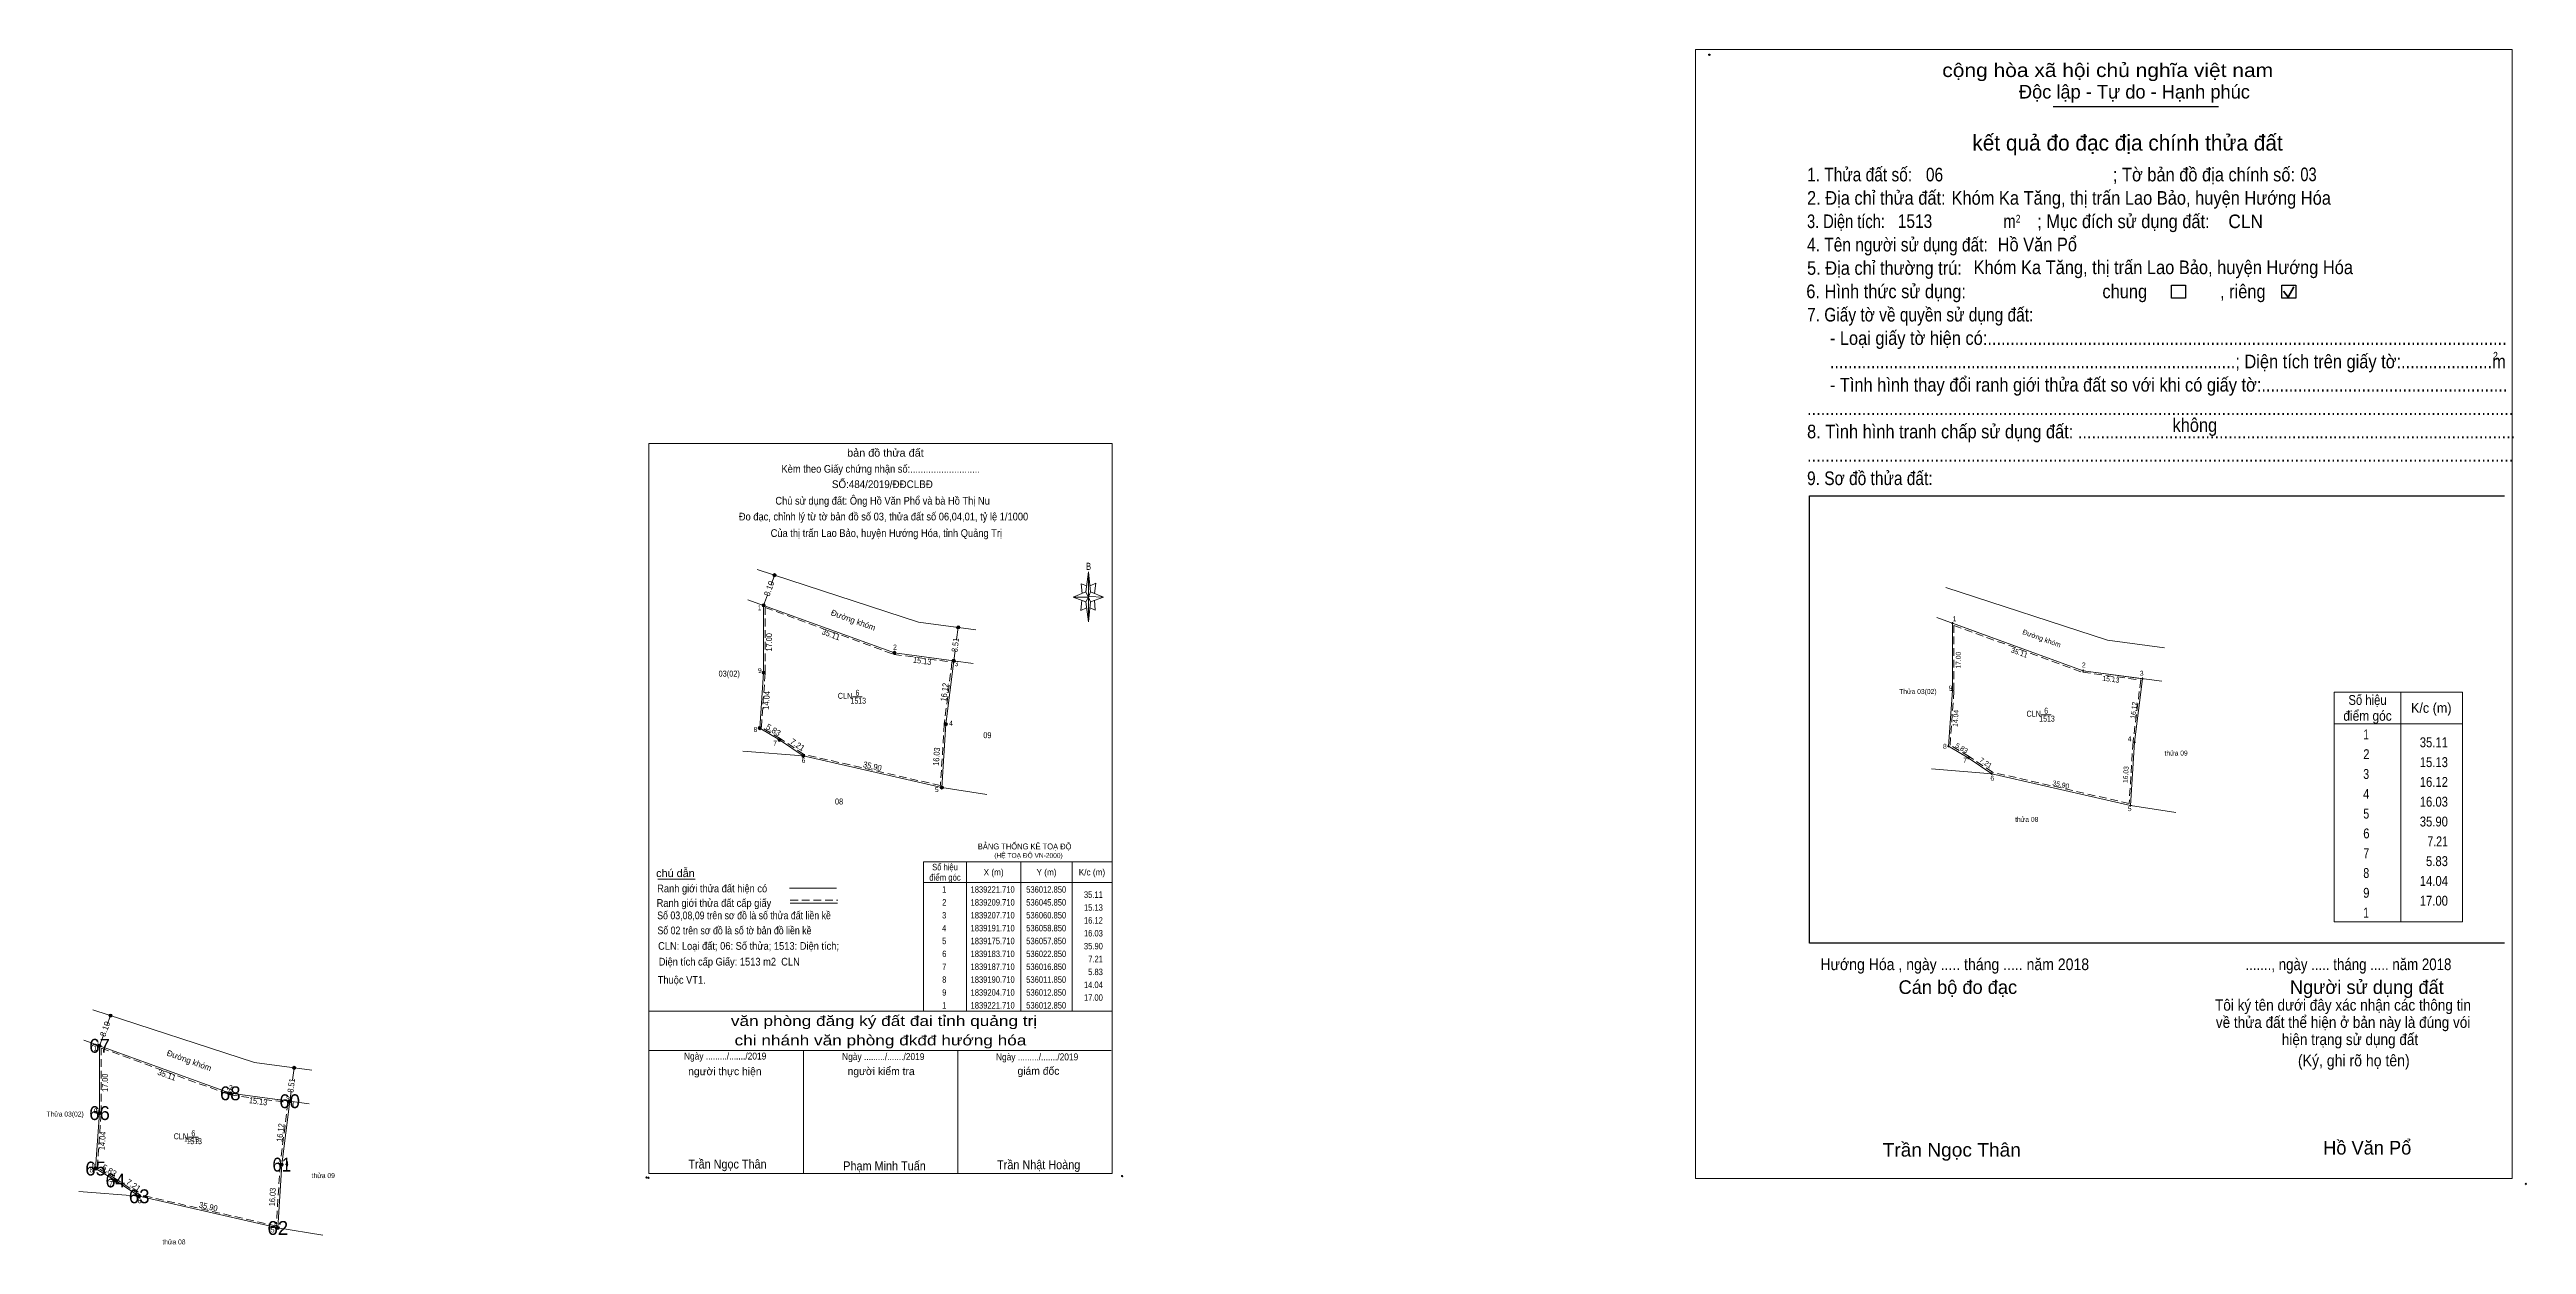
# Model space of a CAD drawing. Header units: metres. Extents: x 536000 to 536626, y 1839172 to 1839473.
import ezdxf
from ezdxf.enums import TextEntityAlignment as Align

# ---------------------------------------------------------------- set-up
doc = ezdxf.new("R2010")
doc.units = ezdxf.units.M
doc.header["$LTSCALE"] = 0.65
doc.header["$PDMODE"] = 32
doc.header["$PDSIZE"] = 0.325
doc.linetypes.add('MEDIUM_DASHED', pattern=[4.5, 3, -1.5])
for name, color, linetype, lineweight in [('1', 7, 'Continuous', 13), ('11', 7, 'Continuous', 13), ('17', 7, 'Continuous', 13), ('44', 7, 'Continuous', 13), ('5', 7, 'Continuous', 13), ('6', 7, 'Continuous', 13), ('63', 7, 'Continuous', 13), ('7', 7, 'Continuous', 25)]:
    doc.layers.add(name, color=color, linetype=linetype, lineweight=lineweight)
doc.layers.add('12', color=7, linetype='Continuous')

msp = doc.modelspace()

# ---------------------------------------------------------------- hatches: boundary and pattern name
at = {"layer": '44'}
for points in [[(536183.67, 1839340.53, 1), (536182.87, 1839340.53, 1)], [(536180.91, 1839332.92, 1), (536180.11, 1839332.92, 1)], [(536180.91, 1839332.92, 1), (536180.11, 1839332.92, 1)], [(536230.04, 1839327.35, 1), (536229.24, 1839327.35, 1)], [(536180.91, 1839315.92, 1), (536180.11, 1839315.92, 1)], [(536213.91, 1839320.92, 1), (536213.11, 1839320.92, 1)], [(536228.91, 1839318.92, 1), (536228.11, 1839318.92, 1)], [(536226.91, 1839302.92, 1), (536226.11, 1839302.92, 1)], [(536179.91, 1839301.92, 1), (536179.11, 1839301.92, 1)], [(536184.91, 1839298.92, 1), (536184.11, 1839298.92, 1)], [(536190.91, 1839294.92, 1), (536190.11, 1839294.92, 1)], [(536225.91, 1839286.92, 1), (536225.11, 1839286.92, 1)], [(536016.01, 1839229.32, 1), (536015.21, 1839229.32, 1)], [(536013.25, 1839221.71, 1), (536012.45, 1839221.71, 1)], [(536013.25, 1839221.71, 1), (536012.45, 1839221.71, 1)], [(536062.38, 1839216.14, 1), (536061.58, 1839216.14, 1)], [(536046.25, 1839209.71, 1), (536045.45, 1839209.71, 1)], [(536013.25, 1839204.71, 1), (536012.45, 1839204.71, 1)], [(536061.25, 1839207.71, 1), (536060.45, 1839207.71, 1)], [(536012.25, 1839190.71, 1), (536011.45, 1839190.71, 1)], [(536059.25, 1839191.71, 1), (536058.45, 1839191.71, 1)], [(536017.25, 1839187.71, 1), (536016.45, 1839187.71, 1)], [(536023.25, 1839183.71, 1), (536022.45, 1839183.71, 1)], [(536058.25, 1839175.71, 1), (536057.45, 1839175.71, 1)]]:
    msp.add_hatch(color=256, dxfattribs=at).paths.add_polyline_path(points)

# ---------------------------------------------------------------- linework, layer by layer
at = {"layer": '1'}
for points in [[(536180.51, 1839332.92), (536213.51, 1839320.92), (536228.51, 1839318.92), (536226.51, 1839302.92), (536225.51, 1839286.92), (536190.51, 1839294.92), (536184.51, 1839298.92), (536179.51, 1839301.92), (536180.51, 1839315.92)], [(536480.62, 1839328.4), (536513.62, 1839316.4), (536528.62, 1839314.4), (536526.62, 1839298.4), (536525.62, 1839282.4), (536490.62, 1839290.4), (536484.62, 1839294.4), (536479.62, 1839297.4), (536480.62, 1839311.4)], [(536012.85, 1839221.71), (536045.85, 1839209.71), (536060.85, 1839207.71), (536058.85, 1839191.71), (536057.85, 1839175.71), (536022.85, 1839183.71), (536016.85, 1839187.71), (536011.85, 1839190.71), (536012.85, 1839204.71)], [(536012.85, 1839221.71), (536045.85, 1839209.71), (536060.85, 1839207.71), (536058.85, 1839191.71), (536057.85, 1839175.71), (536022.85, 1839183.71), (536016.85, 1839187.71), (536011.85, 1839190.71), (536012.85, 1839204.71)]]:
    msp.add_lwpolyline(points, close=True, dxfattribs=at)
at = {"layer": '1', "linetype": 'MEDIUM_DASHED'}
for points in [[(536180.91, 1839332.35), (536213.41, 1839320.53), (536228.06, 1839318.58), (536226.11, 1839302.96), (536225.14, 1839287.41), (536190.67, 1839295.29), (536184.72, 1839299.26), (536179.93, 1839302.14), (536180.91, 1839315.91)], [(536481.02, 1839327.83), (536513.52, 1839316.01), (536528.17, 1839314.06), (536526.22, 1839298.44), (536525.25, 1839282.89), (536490.78, 1839290.77), (536484.83, 1839294.74), (536480.04, 1839297.62), (536481.02, 1839311.39)], [(536013.25, 1839221.14), (536045.75, 1839209.32), (536060.4, 1839207.37), (536058.45, 1839191.75), (536057.48, 1839176.2), (536023.01, 1839184.08), (536017.06, 1839188.05), (536012.27, 1839190.93), (536013.25, 1839204.7)]]:
    msp.add_lwpolyline(points, close=True, dxfattribs=at)
at = {"layer": '11'}
for p, q in [((536480.93, 1839328.4), (536480.31, 1839328.4)), ((536480.62, 1839328.71), (536480.62, 1839328.09)), ((536513.93, 1839316.4), (536513.31, 1839316.4)), ((536513.62, 1839316.71), (536513.62, 1839316.09)), ((536480.93, 1839311.4), (536480.31, 1839311.4)), ((536480.62, 1839311.71), (536480.62, 1839311.09)), ((536528.93, 1839314.4), (536528.31, 1839314.4)), ((536528.62, 1839314.71), (536528.62, 1839314.09)), ((536479.93, 1839297.4), (536479.31, 1839297.4)), ((536479.62, 1839297.71), (536479.62, 1839297.09)), ((536526.93, 1839298.4), (536526.31, 1839298.4)), ((536526.62, 1839298.71), (536526.62, 1839298.09)), ((536484.93, 1839294.4), (536484.31, 1839294.4)), ((536484.62, 1839294.71), (536484.62, 1839294.09)), ((536490.62, 1839290.71), (536490.62, 1839290.09)), ((536490.93, 1839290.4), (536490.31, 1839290.4)), ((536525.93, 1839282.4), (536525.31, 1839282.4)), ((536525.62, 1839282.71), (536525.62, 1839282.09))]:
    msp.add_line(p, q, dxfattribs=at)
at = {"layer": '17'}
msp.add_line((536153.77, 1839263.77), (536163.19, 1839263.77), dxfattribs=at)
at = {"layer": '44'}
for p, q in [((536178.84, 1839341.97), (536219.64, 1839328.68)), ((536181.48, 1839335.59), (536180.51, 1839332.91)), ((536183.27, 1839340.53), (536182.38, 1839338.08)), ((536478.95, 1839337.45), (536519.75, 1839324.16)), ((536234.1, 1839326.75), (536219.64, 1839328.68)), ((536229.64, 1839327.35), (536229.23, 1839324.27)), ((536534.21, 1839322.23), (536519.75, 1839324.16)), ((536228.85, 1839321.49), (536228.51, 1839318.92)), ((536202.96, 1839309.81), (536205.42, 1839309.81)), ((536503.07, 1839305.29), (536505.53, 1839305.29)), ((536190.51, 1839294.92), (536175.26, 1839296.14)), ((536490.62, 1839290.4), (536475.37, 1839291.62)), ((536225.51, 1839286.92), (536236.89, 1839285.13)), ((536525.62, 1839282.4), (536537, 1839280.61)), ((536011.18, 1839230.76), (536051.98, 1839217.47)), ((536015.61, 1839229.32), (536014.72, 1839226.87)), ((536013.82, 1839224.38), (536012.85, 1839221.7)), ((536066.44, 1839215.54), (536051.98, 1839217.47)), ((536061.98, 1839216.14), (536061.57, 1839213.06)), ((536061.19, 1839210.28), (536060.85, 1839207.71)), ((536035.3, 1839198.6), (536037.76, 1839198.6)), ((536022.85, 1839183.71), (536007.6, 1839184.93)), ((536057.85, 1839175.71), (536069.23, 1839173.92))]:
    msp.add_line(p, q, dxfattribs=at)
for points in [[(536233.43, 1839318.26), (536213.51, 1839320.92), (536176.56, 1839334.35)], [(536180.51, 1839332.92), (536180.51, 1839315.92), (536179.51, 1839301.92), (536184.51, 1839298.92), (536190.51, 1839294.92), (536225.51, 1839286.92), (536226.51, 1839302.92), (536228.51, 1839318.92)], [(536533.54, 1839313.74), (536513.62, 1839316.4), (536476.67, 1839329.83)], [(536480.62, 1839328.4), (536480.62, 1839311.4), (536479.62, 1839297.4), (536484.62, 1839294.4), (536490.62, 1839290.4), (536525.62, 1839282.4), (536526.62, 1839298.4), (536528.62, 1839314.4)], [(536065.77, 1839207.05), (536045.85, 1839209.71), (536008.9, 1839223.14)], [(536012.85, 1839221.71), (536012.85, 1839204.71), (536011.85, 1839190.71), (536016.85, 1839187.71), (536022.85, 1839183.71), (536057.85, 1839175.71), (536058.85, 1839191.71), (536060.85, 1839207.71)]]:
    msp.add_lwpolyline(points, dxfattribs=at)
for centre in [(536183.27, 1839340.53), (536180.51, 1839332.92), (536180.51, 1839332.92), (536229.64, 1839327.35), (536180.51, 1839315.92), (536213.51, 1839320.92), (536228.51, 1839318.92), (536226.51, 1839302.92), (536179.51, 1839301.92), (536184.51, 1839298.92), (536190.51, 1839294.92), (536225.51, 1839286.92), (536015.61, 1839229.32), (536012.85, 1839221.71), (536012.85, 1839221.71), (536061.98, 1839216.14), (536045.85, 1839209.71), (536012.85, 1839204.71), (536060.85, 1839207.71), (536011.85, 1839190.71), (536058.85, 1839191.71), (536016.85, 1839187.71), (536022.85, 1839183.71), (536057.85, 1839175.71)]:
    msp.add_circle(centre, 0.4, dxfattribs=at)
at = {"layer": '5'}
for p, q in [((536261.87, 1839336.29), (536262.52, 1839341.36)), ((536261.87, 1839333.82), (536258.62, 1839334.99)), ((536263.04, 1839336.29), (536266.29, 1839334.99)), ((536263.04, 1839333.82), (536262.52, 1839328.75)), ((536264.21, 1839331.74), (536262.91, 1839332.26)), ((536264.08, 1839334.21), (536264.21, 1839331.74)), ((536151.54, 1839230.42), (536268.54, 1839230.42)), ((536151.54, 1839220.54), (536268.28, 1839220.54)), ((536151.54, 1839220.54), (536268.28, 1839220.54)), ((536151.54, 1839220.54), (536268.28, 1839220.54)), ((536190.54, 1839189.47), (536190.54, 1839220.54)), ((536229.54, 1839189.47), (536229.54, 1839220.54))]:
    msp.add_line(p, q, dxfattribs=at)
for points in [[(536151.54, 1839373.81), (536268.54, 1839373.81), (536268.54, 1839189.47), (536151.54, 1839189.47)], [(536262.52, 1839341.36), (536263.04, 1839336.29), (536262.52, 1839334.99)], [(536262.52, 1839334.99), (536258.62, 1839334.99), (536261.87, 1839336.29), (536263.04, 1839333.82), (536266.29, 1839334.99), (536262.52, 1839335.12)], [(536262.52, 1839334.99), (536262.52, 1839328.75), (536261.87, 1839333.82)]]:
    msp.add_lwpolyline(points, close=True, dxfattribs=at)
for points in [[(536262.52, 1839334.99), (536261.87, 1839336.29), (536258.62, 1839334.99)], [(536262.13, 1839337.85), (536260.7, 1839338.37), (536260.96, 1839335.9)], [(536262.52, 1839334.99), (536263.04, 1839333.82), (536266.29, 1839334.99)], [(536262.91, 1839337.85), (536264.34, 1839338.5), (536264.08, 1839335.9)], [(536260.83, 1839334.21), (536260.57, 1839331.61), (536262, 1839332.26)], [(536268.54, 1839189.47), (536151.54, 1839189.47), (536151.54, 1839220.54)]]:
    msp.add_lwpolyline(points, dxfattribs=at)
for p in [(536150.93, 1839188.47), (536151.45, 1839188.38)]:
    msp.add_point(p, dxfattribs=at)
at = {"layer": '6'}
for p, q in [((536187.05, 1839261.51), (536198.94, 1839261.51)), ((536187.24, 1839257.7), (536199.12, 1839257.7))]:
    msp.add_line(p, q, dxfattribs=at)
at = {"layer": '6', "linetype": 'MEDIUM_DASHED'}
msp.add_line((536187.24, 1839258.51), (536199.2, 1839258.51), dxfattribs=at)
at = {"layer": '6'}
msp.add_point((536271.01, 1839188.82), dxfattribs=at)
at = {"layer": '63'}
for p, q in [((536593.84, 1839311.02), (536593.84, 1839253.02)), ((536593.84, 1839311.02), (536593.84, 1839253.02)), ((536609.44, 1839311.02), (536609.44, 1839253.02)), ((536231.75, 1839268.12), (536231.75, 1839230.42)), ((536245.4, 1839268.12), (536245.4, 1839230.42)), ((536258.4, 1839268.12), (536258.4, 1839230.42)), ((536220.83, 1839262.92), (536268.54, 1839262.92))]:
    msp.add_line(p, q, dxfattribs=at)
for points in [[(536577.04, 1839253.02), (536577.04, 1839311.02), (536593.84, 1839311.02), (536609.44, 1839311.02)], [(536577.04, 1839303.02), (536593.84, 1839303.02), (536609.44, 1839303.02)], [(536609.44, 1839253.02), (536593.84, 1839253.02), (536577.04, 1839253.02)]]:
    msp.add_lwpolyline(points, dxfattribs=at)
msp.add_lwpolyline([(536220.83, 1839268.12), (536268.54, 1839268.12), (536268.54, 1839230.42), (536220.83, 1839230.42)], close=True, dxfattribs=at)
at = {"layer": '7'}
for p, q in [((536506.09, 1839458.87), (536547.77, 1839458.87)), ((536444.55, 1839360.57), (536620.03, 1839360.57))]:
    msp.add_line(p, q, dxfattribs=at)
at = {"layer": '7', "lineweight": 35}
for p, q in [((536564.23, 1839412.28), (536565.4, 1839410.75)), ((536565.4, 1839410.75), (536566.83, 1839413.31))]:
    msp.add_line(p, q, dxfattribs=at)
at = {"layer": '7', "lineweight": 13}
msp.add_lwpolyline([(536415.79, 1839473.26), (536621.91, 1839473.26), (536621.91, 1839188.18), (536415.79, 1839188.18)], close=True, dxfattribs=at)
at = {"layer": '7'}
for points in [[(536535.92, 1839413.8), (536539.46, 1839413.8), (536539.46, 1839410.5), (536535.92, 1839410.5)], [(536563.77, 1839413.8), (536567.31, 1839413.8), (536567.31, 1839410.5), (536563.77, 1839410.5)]]:
    msp.add_lwpolyline(points, close=True, dxfattribs=at)
msp.add_lwpolyline([(536620.03, 1839247.62), (536444.55, 1839247.62), (536444.55, 1839360.57)], dxfattribs=at)
for p in [(536419.28, 1839471.95), (536625.39, 1839186.86)]:
    msp.add_point(p, dxfattribs=at)

# ---------------------------------------------------------------- texts
at = {"layer": '1'}
for s, height, width, p in [('BẢNG THỐNG KÊ TOẠ ĐỘ ', 1.495, 0.95, (536234.59, 1839271.29)), ('(HỆ TOẠ ĐỘ VN-2000)', 1.209, 0.9, (536238.75, 1839269.18)), ('Hướng Hóa , ngày ..... tháng ..... năm 2018', 2.949, 0.9, (536447.3, 1839240.81)), ('Trần Ngọc Thân', 3.44, 1.05, (536463.01, 1839193.72))]:
    msp.add_text(s, height=height, dxfattribs=dict(at, width=width)).set_placement(p)
at = {"layer": '1', "width": 0.85}
msp.add_text('1513', height=1.25, dxfattribs=at).set_placement((536036.065, 1839197.46), align=Align.CENTER)
at = {"layer": '1'}
msp.add_text('Hồ Văn Pổ', height=3.44, dxfattribs=at).set_placement((536574.23, 1839194.25))
at = {"layer": '12'}
for s, p in [('67', (536012.855, 1839219.96)), ('68', (536045.855, 1839207.96)), ('60', (536060.85, 1839205.96)), ('66', (536012.845, 1839202.96)), ('65', (536011.855, 1839188.96)), ('63', (536022.855, 1839181.96)), ('62', (536057.855, 1839173.96))]:
    msp.add_text(s, height=3.5, dxfattribs=at).set_placement(p, align=Align.CENTER)
for s, width, p in [('61', 0.9, (536058.85, 1839189.96)), ('64', 0.95, (536016.845, 1839185.96))]:
    msp.add_text(s, height=3.5, dxfattribs=dict(at, width=width)).set_placement(p, align=Align.CENTER)
at = {"layer": '44'}
for s, height, rotation, p in [('8.10', 1.5, 70.089, (536182.5981, 1839336.9046)), ('Đường khóm', 1.5, 340.026, (536202.8888, 1839328.484)), ('Đường khóm', 1.25, 340.026, (536502.9515, 1839323.982)), ('8.10', 1.5, 70.089, (536014.9381, 1839225.6946)), ('Đường khóm', 1.5, 340.026, (536035.2288, 1839217.274))]:
    msp.add_text(s, height=height, rotation=rotation, dxfattribs=at).set_placement(p, align=Align.CENTER)
at = {"layer": '44', "width": 0.85}
for p in [(536229.6466, 1839322.8004), (536061.9866, 1839211.5904)]:
    msp.add_text('8.51', height=1.5, rotation=82.365, dxfattribs=at).set_placement(p, align=Align.CENTER)
at = {"layer": '44'}
for s, height, width, p in [('03(02)', 1.5, 0.9, (536171.815, 1839314.93)), ('CLN', 1.5, 0.8, (536201.045, 1839309.32)), ('6', 1.5, 0.7, (536204.19, 1839310.09)), ('Thửa 03(02)', 1.25, 0.85, (536471.915, 1839310.54)), ('CLN', 1.5, 0.8, (536501.155, 1839304.8)), ('6', 1.5, 0.7, (536504.3, 1839305.57)), ('09', 1.5, 0.85, (536237, 1839299.38)), ('thửa 09', 1.25, 0.85, (536537.105, 1839294.99)), (' 08', 1.5, 0.85, (536199.29, 1839282.64)), ('thửa 08', 1.25, 0.85, (536499.4, 1839278.25)), ('Thửa 03(02)', 1.25, 0.85, (536004.145, 1839203.85)), ('CLN', 1.5, 0.8, (536033.385, 1839198.11)), ('6', 1.5, 0.7, (536036.53, 1839198.88)), ('thửa 09', 1.25, 0.85, (536069.335, 1839188.3)), ('thửa 08', 1.25, 0.85, (536031.63, 1839171.56))]:
    msp.add_text(s, height=height, dxfattribs=dict(at, width=width)).set_placement(p, align=Align.CENTER)
at = {"layer": '5'}
for s, height, width, p in [('bản đồ thửa đất', 1.95, 1.05, (536211.255, 1839370.46)), ('Kèm theo Giấy chứng nhận số:...........................', 1.95, 0.9, (536210.065, 1839366.41)), ('Chủ sử dụng đất: Ông Hồ Văn Phổ và bà Hồ Thị Nu', 1.95, 0.9, (536210.545, 1839358.35)), ('SỐ:484/2019/ĐĐCLBĐ', 1.95, 0.95, (536210.485, 1839362.53)), ('Đo đạc, chỉnh lý từ tờ bản đồ số 03, thửa đất số 06,04,01, tỷ lệ 1/1000 ', 1.95, 0.9, (536211.1, 1839354.36)), ('Của thị trấn Lao Bảo, huyện Hướng Hóa, tỉnh Quảng Trị', 1.95, 0.9, (536211.49, 1839350.19)), ('B', 1.791, 0.75, (536262.555, 1839341.88)), ('văn phòng đăng ký đất đai tỉnh quảng trị', 2.6, 1.25, (536210.9, 1839226.7)), ('chi nhánh văn phòng đkđđ hướng hóa', 2.6, 1.25, (536210.005, 1839221.81)), ('Ngày ........./......./2019', 1.755, 0.9, (536170.79, 1839218.23)), ('Ngày ........./......./2019', 1.755, 0.9, (536210.71, 1839218.1)), ('Ngày ........./......./2019', 1.755, 0.9, (536249.55, 1839218.03)), ('Trần Ngọc Thân', 2.27, 0.9, (536171.38, 1839190.72)), ('Phạm Minh Tuấn', 2.275, 0.9, (536211.03, 1839190.25)), ('Trần Nhật Hoàng', 2.275, 0.9, (536249.95, 1839190.55))]:
    msp.add_text(s, height=height, dxfattribs=dict(at, width=width)).set_placement(p, align=Align.CENTER)
for s, p in [('người thực hiện', (536170.715, 1839214.29)), ('người kiểm tra', (536210.175, 1839214.31)), ('giám đốc', (536249.89, 1839214.39))]:
    msp.add_text(s, height=1.95, dxfattribs=at).set_placement(p, align=Align.CENTER)
at = {"layer": '6'}
for s, height, width, p in [('CLN', 3.44, 0.95, (536550.29, 1839428.16)), ('Hồ Văn Pổ', 3.44, 0.9, (536492.05, 1839422.31)), ('chú dẫn', 1.95, 1.05, (536153.37, 1839264.31)), ('Ranh giới thửa đất hiện có ', 1.95, 0.9, (536153.63, 1839260.46)), ('Ranh giới thửa đất cấp giấy', 1.95, 0.9, (536153.49, 1839256.79)), ('Số 03,08,09 trên sơ đồ là số thửa đất liền kề', 1.95, 0.85, (536153.64, 1839253.66)), ('Số 02 trên sơ đồ là số tờ bản đồ liền kề', 1.95, 0.85, (536153.7, 1839249.86)), ('CLN: Loại đất; 06: Số thửa; 1513: Diện tích;', 1.95, 0.9, (536153.87, 1839245.95)), ('Diện tích cấp Giấy: 1513 m2  CLN', 1.95, 0.9, (536154.03, 1839241.97)), ('Thuộc VT1.', 1.95, 0.9, (536153.77, 1839237.38))]:
    msp.add_text(s, height=height, dxfattribs=dict(at, width=width)).set_placement(p)
at = {"layer": '63'}
for s, height, width, p in [(' 1', 1.25, 0.75, (536179.88, 1839331.69)), (' 1', 1.25, 0.75, (536481.59, 1839328.9)), (' 2', 1.25, 0.85, (536214.15, 1839321.75)), (' 9', 1.25, 0.85, (536180.03, 1839315.86)), (' 3', 1.25, 0.8, (536229.64, 1839317.56)), (' 2', 1.25, 0.85, (536514.26, 1839317.23)), (' 3', 1.25, 0.8, (536528.89, 1839315.14)), (' 9', 1.25, 0.85, (536480.62, 1839311.4)), (' 4', 1.25, 0.85, (536228.27, 1839302.52)), (' 8', 1.25, 0.8, (536178.9, 1839300.96)), (' 7', 1.25, 0.8, (536183.87, 1839297.51)), (' 8', 1.25, 0.8, (536479.2, 1839296.7)), (' 4', 1.25, 0.85, (536525.83, 1839298.58)), ('35.11', 2.5, 0.85, (536605.73, 1839297.08)), (' 6', 1.25, 0.85, (536191.06, 1839293.16)), (' 7', 1.25, 0.8, (536484.29, 1839293.19)), ('15.13', 2.5, 0.85, (536605.73, 1839292.08)), (' 5', 1.25, 0.8, (536224.69, 1839285.79)), (' 6', 1.25, 0.85, (536491.17, 1839288.64)), ('16.12', 2.5, 0.85, (536605.73, 1839287.08)), ('16.03', 2.5, 0.85, (536605.73, 1839282.08)), (' 5', 1.25, 0.8, (536525.85, 1839280.96)), ('35.90', 2.5, 0.85, (536605.73, 1839277.08)), ('7.21', 2.5, 0.8, (536605.73, 1839272.08)), ('5.83', 2.5, 0.85, (536605.73, 1839267.08)), ('35.11', 1.625, 0.85, (536266.14, 1839259.06)), ('14.04', 2.5, 0.85, (536605.73, 1839262.08)), ('17.00', 2.5, 0.85, (536605.73, 1839257.08)), ('15.13', 1.625, 0.85, (536266.15, 1839255.81)), ('16.12', 1.625, 0.85, (536266.15, 1839252.56)), ('35.90', 1.625, 0.85, (536266.15, 1839246.06)), ('16.03', 1.625, 0.85, (536266.15, 1839249.31)), ('5.83', 1.625, 0.85, (536266.15, 1839239.56)), ('7.21', 1.625, 0.8, (536266.14, 1839242.81)), ('14.04', 1.625, 0.85, (536266.15, 1839236.31)), ('17.00', 1.625, 0.85, (536266.15, 1839233.06)), (' 1', 1.25, 0.75, (536012.85, 1839221.71)), (' 1', 1.25, 0.75, (536012.22, 1839220.48)), (' 2', 1.25, 0.85, (536045.85, 1839209.71)), (' 2', 1.25, 0.85, (536046.49, 1839210.54)), (' 9', 1.25, 0.85, (536012.37, 1839204.65)), (' 9', 1.25, 0.85, (536012.85, 1839204.71)), (' 3', 1.25, 0.8, (536060.85, 1839207.71)), (' 3', 1.25, 0.8, (536061.98, 1839206.35)), (' 8', 1.25, 0.8, (536011.24, 1839189.75)), (' 8', 1.25, 0.8, (536011.85, 1839190.71)), (' 4', 1.25, 0.85, (536058.85, 1839191.71)), (' 4', 1.25, 0.85, (536060.61, 1839191.31)), (' 7', 1.25, 0.8, (536016.21, 1839186.3)), (' 7', 1.25, 0.8, (536016.85, 1839187.71)), (' 6', 1.25, 0.85, (536022.85, 1839183.71)), (' 6', 1.25, 0.85, (536023.4, 1839181.95)), (' 5', 1.25, 0.8, (536057.03, 1839174.58)), (' 5', 1.25, 0.8, (536057.85, 1839175.71))]:
    msp.add_text(s, height=height, dxfattribs=dict(at, width=width)).set_placement(p, align=Align.RIGHT)
for s, height, rotation, width, p in [('17.00', 1.5, 90, 0.85, (536182.63, 1839323.58)), ('35.11', 1.5, 340.017, 0.95, (536197.2537, 1839324.8714)), ('35.11', 1.25, 340.017, 0.95, (536497.3364, 1839320.3649)), ('15.13', 1.5, 352.405, 0.9, (536220.4559, 1839318.1545)), ('17.00', 1.25, 90, 0.85, (536482.74, 1839319.055)), ('14.04', 1.5, 85.914, 0.9, (536181.949, 1839308.8666)), ('16.12', 1.5, 82.875, 0.9, (536226.9115, 1839310.902)), ('15.13', 1.25, 352.405, 0.9, (536520.5574, 1839313.6337)), ('14.04', 1.25, 85.914, 0.9, (536482.0625, 1839304.3355)), ('16.12', 1.25, 82.875, 0.9, (536527.0241, 1839306.3725)), ('35.90', 1.5, 347.125, 0.95, (536207.8029, 1839291.5759)), ('16.03', 1.5, 86.424, 0.85, (536224.8965, 1839294.6832)), ('16.03', 1.25, 86.424, 0.85, (536525.0035, 1839290.156)), ('35.90', 1.25, 347.125, 0.95, (536507.8757, 1839287.0644)), ('35.11', 1.5, 340.017, 0.95, (536029.5937, 1839213.6614)), ('17.00', 1.5, 90, 0.85, (536014.97, 1839212.37)), ('15.13', 1.5, 352.405, 0.9, (536052.7959, 1839206.9445)), ('14.04', 1.5, 85.914, 0.9, (536014.289, 1839197.6566)), ('16.12', 1.5, 82.875, 0.9, (536059.2515, 1839199.692)), ('16.03', 1.5, 86.424, 0.85, (536057.2365, 1839183.4732)), ('35.90', 1.5, 347.125, 0.95, (536040.1429, 1839180.3659))]:
    msp.add_text(s, height=height, rotation=rotation, dxfattribs=dict(at, width=width)).set_placement(p, align=Align.CENTER)
for s, height, width, p in [('1513', 1.5, 0.7, (536204.405, 1839308.08)), ('Số hiệu', 2.5, 0.85, (536585.43, 1839307.78)), ('1513', 1.5, 0.7, (536504.515, 1839303.56)), ('điểm góc', 2.5, 0.9, (536585.43, 1839303.78)), ('K/c (m)', 2.5, 0.95, (536601.52, 1839305.78)), (' 1', 2.5, 0.75, (536584.73, 1839299.08)), (' 3', 2.5, 0.8, (536584.72, 1839289.08)), (' 2', 2.5, 0.85, (536584.74, 1839294.08)), (' 4', 2.5, 0.85, (536584.73, 1839284.08)), (' 5', 2.5, 0.8, (536584.74, 1839279.08)), (' 6', 2.5, 0.85, (536584.74, 1839274.08)), ('Số hiệu', 1.625, 0.85, (536226.295, 1839266.02)), ('X (m)', 1.625, 0.95, (536238.58, 1839264.72)), ('Y (m)', 1.625, 0.95, (536251.92, 1839264.72)), ('K/c (m)', 1.625, 0.95, (536263.4, 1839264.72)), (' 8', 2.5, 0.8, (536584.74, 1839264.08)), (' 7', 2.5, 0.8, (536584.74, 1839269.08)), ('điểm góc', 1.625, 0.9, (536226.305, 1839263.42)), (' 1', 1.625, 0.75, (536225.835, 1839260.36)), ('1839221.710', 1.625, 0.85, (536238.325, 1839260.36)), ('536012.850', 1.625, 0.85, (536251.845, 1839260.36)), (' 9', 2.5, 0.85, (536584.73, 1839259.08)), (' 3', 1.625, 0.8, (536225.835, 1839253.86)), (' 2', 1.625, 0.85, (536225.855, 1839257.11)), ('1839209.710', 1.625, 0.85, (536238.325, 1839257.11)), ('1839207.710', 1.625, 0.85, (536238.325, 1839253.86)), ('536045.850', 1.625, 0.85, (536251.845, 1839257.11)), ('536060.850', 1.625, 0.85, (536251.845, 1839253.86)), (' 1', 2.5, 0.75, (536584.73, 1839254.08)), (' 4', 1.625, 0.85, (536225.84, 1839250.61)), (' 5', 1.625, 0.8, (536225.845, 1839247.36)), ('1839191.710', 1.625, 0.85, (536238.325, 1839250.61)), ('1839175.710', 1.625, 0.85, (536238.325, 1839247.36)), ('536058.850', 1.625, 0.85, (536251.845, 1839250.61)), ('536057.850', 1.625, 0.85, (536251.845, 1839247.36)), (' 6', 1.625, 0.85, (536225.855, 1839244.11)), (' 7', 1.625, 0.8, (536225.85, 1839240.86)), ('1839183.710', 1.625, 0.85, (536238.325, 1839244.11)), ('1839187.710', 1.625, 0.85, (536238.325, 1839240.86)), ('536022.850', 1.625, 0.85, (536251.845, 1839244.11)), ('536016.850', 1.625, 0.85, (536251.845, 1839240.86)), (' 9', 1.625, 0.85, (536225.845, 1839234.36)), (' 8', 1.625, 0.8, (536225.85, 1839237.61)), ('1839190.710', 1.625, 0.85, (536238.325, 1839237.61)), ('1839204.710', 1.625, 0.85, (536238.325, 1839234.36)), ('536011.850', 1.625, 0.85, (536251.845, 1839237.61)), ('536012.850', 1.625, 0.85, (536251.845, 1839234.36)), (' 1', 1.625, 0.75, (536225.835, 1839231.11)), ('1839221.710', 1.625, 0.85, (536238.325, 1839231.11)), ('536012.850', 1.625, 0.85, (536251.845, 1839231.11)), ('1513', 1.5, 0.7, (536036.745, 1839196.87))]:
    msp.add_text(s, height=height, dxfattribs=dict(at, width=width)).set_placement(p, align=Align.CENTER)
for s, height, rotation, p in [('5.83', 1.5, 329.036, (536182.5792, 1839300.8105)), ('7.21', 1.5, 326.31, (536188.659, 1839297.084)), ('5.83', 1.25, 329.036, (536482.6285, 1839296.3309)), ('7.21', 1.25, 326.31, (536488.6983, 1839292.6178)), ('5.83', 1.5, 329.036, (536014.9191, 1839189.6005)), ('7.21', 1.5, 326.31, (536020.999, 1839185.874))]:
    msp.add_text(s, height=height, rotation=rotation, dxfattribs=at).set_placement(p, align=Align.CENTER)
at = {"layer": '7'}
for s, height, width, p in [('cộng hòa xã hội chủ nghĩa việt nam', 3.44, 1.15, (536478.07, 1839466.32)), ('1. Thửa đất số:', 3.44, 0.85, (536443.93, 1839439.97)), ('06', 3.44, 0.85, (536473.94, 1839439.97)), ('; Tờ bản đồ địa chính số:', 3.44, 0.9, (536521.14, 1839439.97)), ('03', 3.44, 0.8, (536568.48, 1839440.02)), ('2. Địa chỉ thửa đất:', 3.44, 0.9, (536443.93, 1839434.08)), ('Khóm Ka Tăng, thị trấn Lao Bảo, huyện Hướng Hóa', 3.443, 0.9, (536480.4, 1839434.08)), ('3. Diện tích:', 3.44, 0.8, (536443.93, 1839428.17)), ('1513', 3.44, 0.85, (536466.83, 1839428.21)), ('m', 3.44, 0.8, (536493.52, 1839428.17)), ('2', 1.966, 0.8, (536496.62, 1839429.56)), ('; Mục đích sử dụng đất:', 3.44, 0.9, (536502.06, 1839428.17)), ('4. Tên người sử dụng đất:', 3.44, 0.85, (536443.93, 1839422.28)), ('5. Địa chỉ thường trú:', 3.44, 0.9, (536443.93, 1839416.38)), ('Khóm Ka Tăng, thị trấn Lao Bảo, huyện Hướng Hóa', 3.443, 0.9, (536485.97, 1839416.55)), ('6. Hình thức sử dụng:', 3.44, 0.9, (536443.74, 1839410.48)), ('chung                , riêng', 3.44, 0.9, (536518.5, 1839410.48)), ('7. Giấy tờ về quyền sử dụng đất:', 3.44, 0.85, (536443.93, 1839404.59)), ('     - Loại giấy tờ hiện có:..................................................................................................................', 3.44, 0.9, (536443.93, 1839398.69)), ('2', 1.966, 0.8, (536617.14, 1839394.95)), ('     - Tình hình thay đổi ranh giới thửa đất so với khi có giấy tờ:......................................................', 3.44, 0.9, (536443.93, 1839386.89)), ('     .........................................................................................; Diện tích trên giấy tờ:....................m', 3.44, 0.9, (536443.93, 1839392.78)), ('8. Tình hình tranh chấp sử dụng đất: ................................................................................................', 3.44, 0.9, (536443.93, 1839375.09)), ('...........................................................................................................................................................', 3.44, 0.9, (536443.93, 1839380.99)), ('không', 3.441, 0.9, (536536.19, 1839376.72)), ('9. Sơ đồ thửa đất:', 3.44, 0.85, (536443.93, 1839363.29)), ('...........................................................................................................................................................', 3.44, 0.9, (536443.93, 1839369.2)), ('......., ngày ..... tháng ..... năm 2018', 2.949, 0.85, (536554.62, 1839240.81)), ('(Ký, ghi rõ họ tên)', 2.949, 0.9, (536567.86, 1839216.53))]:
    msp.add_text(s, height=height, dxfattribs=dict(at, width=width)).set_placement(p)
for s, height, p in [('Độc lập - Tự do - Hạnh phúc', 3.44, (536497.42, 1839460.89)), ('Cán bộ đo đạc', 3.441, (536467.03, 1839234.8)), ('Người sử dụng đất', 3.44, (536565.83, 1839234.8))]:
    msp.add_text(s, height=height, dxfattribs=at).set_placement(p)
for s, height, p in [('kết quả đo đạc địa chính thửa đất', 3.932, (536524.84, 1839447.75)), ('.', 0.9832, (536625.391, 1839186.35))]:
    msp.add_text(s, height=height, dxfattribs=at).set_placement(p, align=Align.CENTER)
at = {"layer": '7', "width": 0.9}
for s, p in [('Tôi ký tên dưới đây xác nhận các thông tin', (536579.23, 1839230.58)), ('về thửa đất thể hiện ở bản này là đúng vói', (536579.26, 1839226.23)), ('hiện trạng sử dụng đất', (536581.005, 1839221.89))]:
    msp.add_text(s, height=2.842, dxfattribs=at).set_placement(p, align=Align.CENTER)

doc.saveas('drawing.dxf')
